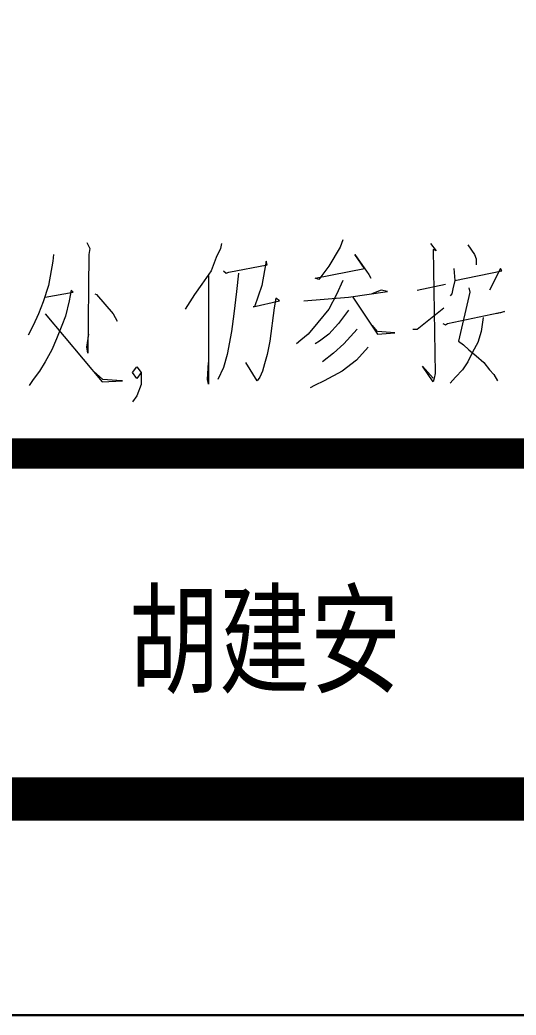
# Model space of a CAD drawing. Extents: x 498328 to 716449, y -893371 to -467753.
# Drawn here: x 534520 to 535669, y -537354 to -535050 of the extents above; entities that cross this region are included whole.
import ezdxf

# ---------------------------------------------------------------- set-up
doc = ezdxf.new("R2010")
doc.units = 0
doc.header["$LTSCALE"] = 1000
doc.layers.add('yichutu', color=7, linetype='CONTINUOUS', true_color=0xffffff, plot=False)
doc.layers.add('通用-图框C-SHET', color=141, linetype='CONTINUOUS')
doc.styles.add('黑体', font='simhei.ttf', dxfattribs={"width": 0.8})

# ---------------------------------------------------------------- blocks, each defined once
blk = doc.blocks.new('yct-297-210-29700-21000-100-4000.0')
at = {"layer": 'yichutu', "color": 7, "true_color": 0xffffff}
blk.add_lwpolyline([(0, 0), (0, 21000), (29700, 21000), (29700, 0)], close=True, dxfattribs=at)

msp = doc.modelspace()

# ---------------------------------------------------------------- linework, layer by layer
at = {"layer": '通用-图框C-SHET'}
msp.add_lwpolyline([(526900.9, -537353.7), (547900.9, -537353.7), (547900.9, -507653.7), (526900.9, -507653.7)], close=True, dxfattribs=at)
at = {"layer": '通用-图框C-SHET', "const_width": 100}
msp.add_lwpolyline([(529400.9, -508153.7), (547400.9, -508153.7), (547400.9, -536853.7), (529400.9, -536853.7)], close=True, dxfattribs=at)
at = {"layer": '通用-图框C-SHET', "lineweight": 0}
for points in [[(534675.3, -535565.8), (534681.6, -535579.5), (534679.5, -535593.3), (534677.4, -535821.4), (534675.3, -535807.7), (534679.5, -535778.1)], [(534986.8, -535567.9), (534984.7, -535579.5), (534974.2, -535600.7), (534962.5, -535631.3), (534941.4, -535661.9), (534924.5, -535686.2), (534902.3, -535720)], [(535267.8, -535559.5), (535261.5, -535576.4), (535235.1, -535620.7), (535211.8, -535651.4), (535203.4, -535648.2), (535317.4, -535626), (535295.3, -535593.3), (535328, -535639.7), (535332.2, -535648.2)], [(535470.6, -535567.9), (535483.3, -535584.8), (535476.9, -535581.6), (535481.2, -535868.9), (535479, -535879.5), (535476.9, -535888), (535451.6, -535852), (535476.9, -535879.5)], [(535557.2, -535571.1), (535572, -535593.3), (535576.2, -535603.8), (535576.2, -535617.6)], [(534598.1, -535593.3), (534596, -535609.1), (534586.5, -535665.1), (534573.9, -535703.1), (534563.3, -535730.6), (534550.6, -535758), (534539, -535780.2)], [(534991.1, -535631.3), (534997.4, -535636.6), (535003.7, -535634.5), (535092.5, -535617.6), (535090.4, -535609.1), (535079.8, -535665.1), (535062.9, -535714.7), (535059.7, -535714.7), (535121, -535701), (535112.5, -535694.7), (535108.3, -535716.8), (535098.8, -535793.9), (535092.5, -535824.6), (535086.1, -535846.8), (535081.9, -535863.7), (535075.6, -535877.4), (535069.2, -535885.8), (535042.8, -535843.6)], [(535025.9, -535636.6), (535021.7, -535678.8), (535015.4, -535730.6), (535010.1, -535771.8), (534999.5, -535824.6), (534991.1, -535855.2), (534978.4, -535882.7)], [(535524.5, -535626), (535526.6, -535653.5), (535522.4, -535672.5), (535520.2, -535684.1), (535516, -535689.4)], [(535526.6, -535653.5), (535635.4, -535631.3), (535632.2, -535626), (535606.9, -535675.6)], [(534956.2, -535642.9), (534956.2, -535893.2), (534954.1, -535882.7), (534956.2, -535843.6)], [(535267.8, -535653.5), (535253, -535686.2), (535235.1, -535720), (535209.7, -535750.6), (535187.5, -535778.1), (535170.6, -535791.8), (535160.1, -535800.3)], [(535440, -535675.6), (535505.5, -535661.9)], [(534578.1, -535692.5), (534643.6, -535680.9), (534638.3, -535675.6), (534634.1, -535701), (534625.6, -535735.9), (534617.2, -535758), (534604.5, -535788.7), (534593.9, -535814), (534578.1, -535841.5), (534565.4, -535863.7), (534550.6, -535882.7), (534541.1, -535896.4)], [(534693.2, -535684.1), (534697.4, -535686.2), (534735.5, -535730.6), (534745, -535747.5)], [(535177, -535701), (535280.5, -535692.5), (535371.3, -535678.8), (535356.5, -535675.6), (535334.3, -535684.1)], [(535559.3, -535670.4), (535561.4, -535680.9), (535535, -535793.9), (535546.6, -535802.4), (535559.3, -535814), (535576.2, -535827.7), (535594.2, -535843.6), (535606.9, -535860.5), (535617.4, -535871.1), (535625.9, -535885.8)], [(535291, -535692.5), (535348.1, -535778.1), (535388.2, -535774.9), (535348.1, -535771.8), (535336.5, -535758)], [(534578.1, -535730.6), (534710.1, -535888), (534757.6, -535885.8), (534755.5, -535885.8), (534712.2, -535882.7), (534690, -535863.7)], [(535280.5, -535722.1), (535257.2, -535752.8), (535235.1, -535778.1), (535213.9, -535793.9), (535203.4, -535800.3)], [(535429.4, -535766.5), (535440, -535766.5), (535501.2, -535716.8)], [(535499.1, -535752.8), (535505.5, -535755.9), (535509.7, -535752.8), (535641.7, -535725.3), (535632.2, -535728.5), (535621.6, -535730.6)], [(535592.1, -535739), (535587.8, -535771.8), (535580.4, -535797.1), (535567.8, -535819.3), (535557.2, -535841.5), (535544.5, -535860.5), (535528.7, -535877.4), (535516, -535891.1)], [(535300.5, -535766.5), (535269.9, -535800.3), (535245.6, -535821.4), (535220.3, -535841.5)], [(535325.9, -535807.7), (535299.5, -535838.3), (535265.7, -535863.7), (535224.5, -535885.8), (535202.3, -535896.4), (535191.8, -535901.7)], [(534800.9, -535866.8), (534790.4, -535880.6), (534780.9, -535866.8), (534790.4, -535853.1), (534800.9, -535866.8), (534800.9, -535894.3), (534790.4, -535920.7), (534780.9, -535934.4)]]:
    msp.add_lwpolyline(points, dxfattribs=at)
at = {"layer": '通用-图框C-SHET', "const_width": 70}
msp.add_lwpolyline([(529400.9, -536053.7), (547400.9, -536053.7)], dxfattribs=at)

# ---------------------------------------------------------------- block references
at = {"layer": 'yichutu', "rotation": 270}
msp.add_blockref('yct-297-210-29700-21000-100-4000.0', (526900.9, -507653.7), dxfattribs=at)

# ---------------------------------------------------------------- texts
at = {"layer": '通用-图框C-SHET', "color": 1, "style": '黑体', "width": 0.75}
msp.add_text('胡建安', height=205.38, dxfattribs=at).set_placement((534771.3, -536587.5))

doc.saveas('drawing.dxf')
